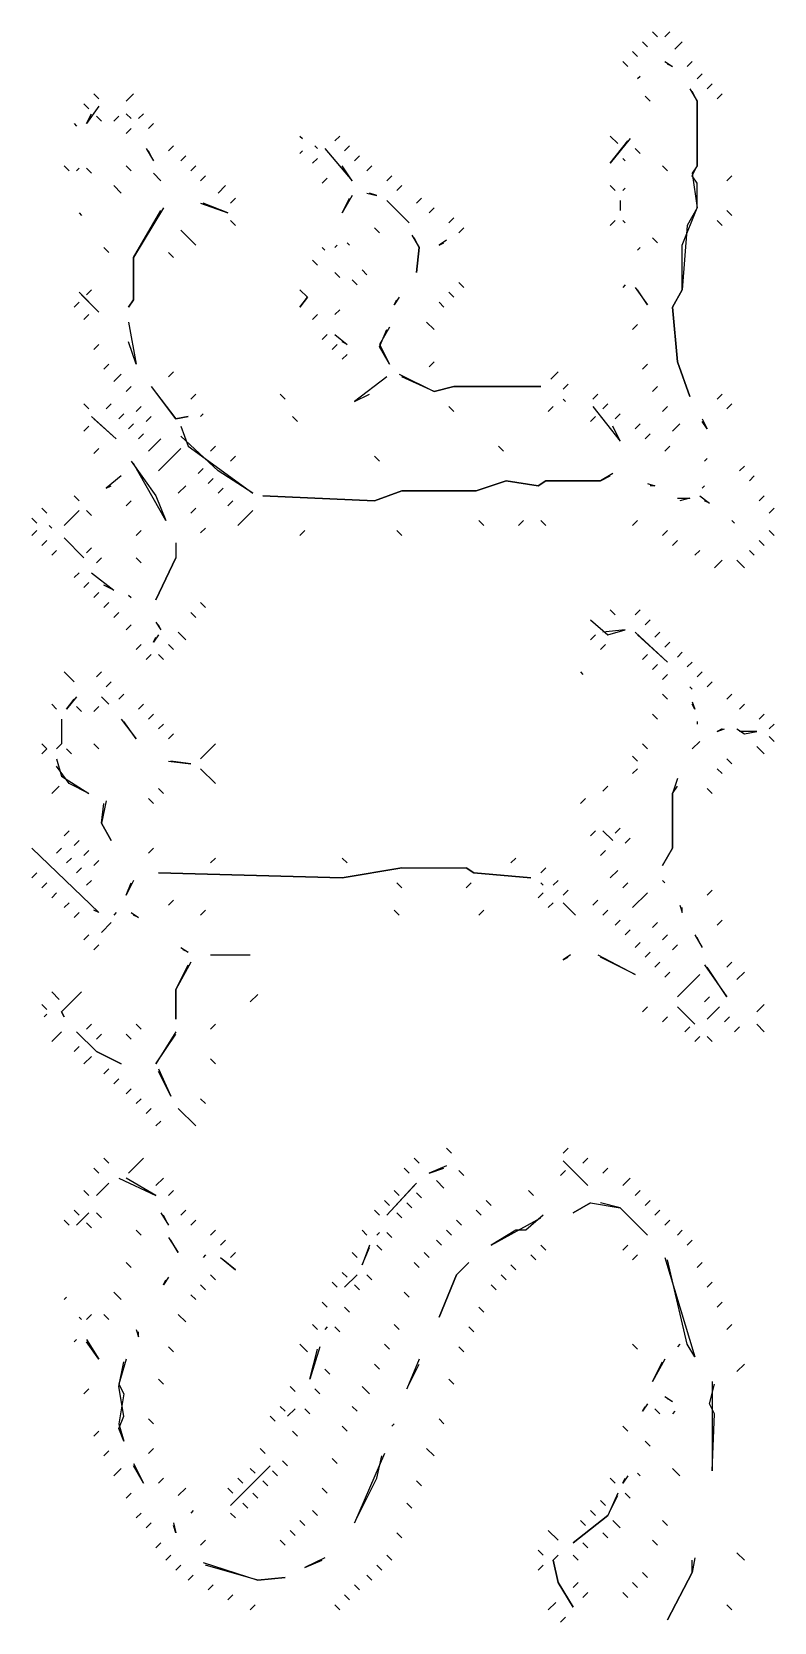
# Model space of a CAD drawing. Extents: x 1 to 2775, y -31 to 2075.
# Drawn here: x 1608.3 to 1658.2, y 1534.2 to 1641 of the extents above; entities that cross this region are included whole.
import ezdxf

# ---------------------------------------------------------------- set-up
doc = ezdxf.new("R2010")
doc.units = 0
doc.layers.add('LINEWORK', color=4, linetype='CONTINUOUS')

msp = doc.modelspace()

# ---------------------------------------------------------------- linework, layer by layer
at = {"layer": 'LINEWORK'}
for points in [[(1650, 1641), (1650.3333, 1640.6667)], [(1651.1667, 1641), (1650.8333, 1640.6667)], [(1649.3333, 1640.3333), (1649.6667, 1640)], [(1652, 1640.3333), (1651.5, 1639.8333)], [(1648, 1639), (1648.3333, 1638.6667)], [(1648.6667, 1639.6667), (1649, 1639.3333)], [(1650.8333, 1639), (1651.3333, 1638.6667), (1651, 1638.8333)], [(1652.6667, 1639), (1652.3333, 1638.6667)], [(1649.1667, 1638), (1649, 1637.8333)], [(1653.3333, 1638.1667), (1653, 1637.8333)], [(1612.5, 1636.8333), (1612.8333, 1636.5)], [(1615.1667, 1636.8333), (1614.6667, 1636.3333)], [(1652.5, 1637.1667), (1653, 1636.3333), (1653, 1632), (1652.6667, 1631.5), (1653, 1629.1667), (1652.3333, 1628), (1652, 1623.6667), (1651.3333, 1622.5), (1651.6667, 1618.8333), (1652.5, 1616.5), (1651.6667, 1618.8333), (1651.3333, 1622.5), (1652, 1623.6667), (1652, 1626.6667), (1653, 1629.1667), (1653, 1630.8333), (1652.6667, 1631.3333), (1653, 1632), (1653, 1636.3333), (1652.6667, 1637)], [(1654, 1637.5), (1653.6667, 1637.1667)], [(1654.6667, 1636.8333), (1654.3333, 1636.5)], [(1611.8333, 1636.1667), (1612.1667, 1635.8333)], [(1612.8333, 1636), (1612, 1634.8333), (1612.3333, 1635.5)], [(1649.5, 1636.6667), (1649.8333, 1636.3333)], [(1611.1667, 1634.8333), (1611.3333, 1634.6667)], [(1612.6667, 1635.3333), (1613, 1635)], [(1614.1667, 1635.3333), (1613.8333, 1635)], [(1614.6667, 1635.5), (1615, 1635.1667)], [(1615.8333, 1635.5), (1615.5, 1635.1667)], [(1616.5, 1634.8333), (1616.1667, 1634.5)], [(1615, 1634.5), (1614.6667, 1634.1667)], [(1626.3333, 1634), (1626.5, 1633.8333)], [(1629, 1634), (1628.6667, 1633.6667)], [(1647.1667, 1634), (1647.6667, 1633.5)], [(1648.5, 1633.8333), (1647.1667, 1632.1667), (1648.3333, 1633.6667)], [(1616, 1633.1667), (1616.5, 1632.3333), (1616.1667, 1633)], [(1617.8333, 1633.3333), (1617.5, 1633)], [(1618.6667, 1632.6667), (1618.3333, 1632.3333)], [(1626.5, 1633), (1626.3333, 1632.8333)], [(1627.5, 1632.5), (1627.1667, 1632.1667)], [(1627.3333, 1633.3333), (1627.5, 1633.1667)], [(1628, 1633.1667), (1629.8333, 1631), (1629.1667, 1632)], [(1629.6667, 1633.3333), (1629.3333, 1633)], [(1630.3333, 1632.6667), (1630, 1632.3333)], [(1648, 1632.5), (1648.1667, 1632.3333)], [(1648.8333, 1633.1667), (1649.1667, 1632.8333)], [(1610.5, 1632), (1610.8333, 1631.6667)], [(1611.5, 1631.8333), (1611.3333, 1631.6667)], [(1612, 1631.8333), (1612.3333, 1631.5)], [(1614.6667, 1632), (1615, 1631.6667)], [(1616.5, 1631.5), (1617, 1631)], [(1619.3333, 1632), (1619, 1631.6667)], [(1631.1667, 1632), (1630.8333, 1631.6667)], [(1650.6667, 1632), (1651, 1631.6667)], [(1613.8333, 1630.6667), (1614.3333, 1630.1667)], [(1620, 1631.3333), (1619.6667, 1631)], [(1621.3333, 1630.6667), (1620.8333, 1630.1667)], [(1628.1667, 1631.1667), (1627.8333, 1630.8333)], [(1632.5, 1631.3333), (1632.1667, 1631)], [(1633.1667, 1630.6667), (1632.8333, 1630.3333)], [(1647.1667, 1630.6667), (1647.5, 1630.3333)], [(1648.1667, 1630.5), (1648, 1630.3333)], [(1655.3333, 1631.3333), (1655, 1631)], [(1619.6667, 1629.5), (1621.5, 1628.8333), (1619.8333, 1629.5)], [(1622, 1629.8333), (1621.6667, 1629.5)], [(1629.8333, 1630), (1629.1667, 1628.8333), (1629.6667, 1629.8333)], [(1630.8333, 1630.1667), (1631.5, 1630), (1631, 1630.1667)], [(1632.1667, 1629.6667), (1633.6667, 1628.1667)], [(1634.5, 1629.8333), (1634.1667, 1629.5)], [(1647.8333, 1629.6667), (1647.8333, 1629)], [(1611.5, 1628.8333), (1611.6667, 1628.6667)], [(1617.1667, 1629.1667), (1615.1667, 1625.8333), (1615.1667, 1623), (1614.8333, 1622.5), (1615.1667, 1623), (1615.1667, 1625.8333), (1617, 1629)], [(1621.6667, 1628.3333), (1622, 1628)], [(1635.3333, 1629.1667), (1635, 1628.8333)], [(1636.6667, 1628.5), (1636.3333, 1628.1667)], [(1647.5, 1628.3333), (1647.1667, 1628)], [(1648, 1628.3333), (1648.1667, 1628.1667)], [(1654.3333, 1628.3333), (1654.6667, 1628)], [(1655, 1629), (1655.3333, 1628.6667)], [(1618.3333, 1627.6667), (1619.3333, 1626.6667)], [(1631.3333, 1627.8333), (1631.6667, 1627.5)], [(1633.8333, 1627.3333), (1634.3333, 1626.5), (1634.1667, 1624.8333), (1634.3333, 1626.5), (1634, 1627.1667)], [(1637.3333, 1627.8333), (1637, 1627.5)], [(1650, 1627.1667), (1650.3333, 1626.8333)], [(1613.1667, 1626.5), (1613.5, 1626.1667)], [(1617.5, 1626.1667), (1617.8333, 1625.8333)], [(1627.8333, 1626.5), (1628, 1626.3333)], [(1628.8333, 1626.6667), (1628.6667, 1626.5)], [(1629.5, 1626.8333), (1629.6667, 1626.6667)], [(1636.1667, 1627), (1635.6667, 1626.6667), (1636, 1626.8333)], [(1649.1667, 1626.5), (1649, 1626.3333)], [(1627.1667, 1625.6667), (1627.5, 1625.3333)], [(1630.5, 1625), (1630.8333, 1624.6667)], [(1628.6667, 1624.8333), (1629, 1624.5)], [(1629.8333, 1624.3333), (1630.1667, 1624)], [(1637, 1624.1667), (1637.3333, 1623.8333)], [(1648.1667, 1624), (1648, 1623.8333)], [(1611.5, 1622.8333), (1611.1667, 1622.5)], [(1611.5, 1623.5), (1612.8333, 1622.1667), (1611.6667, 1623.3333)], [(1612.3333, 1623.6667), (1612, 1623.3333)], [(1626.3333, 1623.6667), (1626.8333, 1623.1667), (1626.3333, 1622.5), (1626.8333, 1623.1667)], [(1633, 1623.1667), (1632.6667, 1622.6667), (1632.8333, 1623)], [(1635.6667, 1622.8333), (1636, 1622.5)], [(1636.3333, 1623.5), (1636.6667, 1623.1667)], [(1648.8333, 1623.8333), (1649.6667, 1622.6667), (1649, 1623.6667)], [(1612.1667, 1622), (1611.8333, 1621.6667)], [(1627.5, 1622), (1627.1667, 1621.6667)], [(1629, 1622.3333), (1628.6667, 1622)], [(1614.8333, 1621.5), (1615.3333, 1618.6667), (1614.8333, 1620.1667)], [(1628.1667, 1620.6667), (1627.8333, 1620.3333)], [(1628.6667, 1620.6667), (1629.5, 1620), (1629.1667, 1620.1667)], [(1632.3333, 1621.1667), (1631.6667, 1620), (1632.3333, 1618.6667), (1631.6667, 1619.8333), (1632.1667, 1621)], [(1634.8333, 1621.5), (1635.3333, 1621)], [(1649, 1621.3333), (1648.6667, 1621)], [(1612.8333, 1620), (1612.5, 1619.6667)], [(1628.8333, 1620), (1628.5, 1619.6667)], [(1613.5, 1618.6667), (1613.1667, 1618.3333)], [(1629.5, 1619.3333), (1629.1667, 1619)], [(1635.3333, 1618.8333), (1635, 1618.5)], [(1649.6667, 1618.6667), (1649.3333, 1618.3333)], [(1614.3333, 1618), (1613.8333, 1617.5)], [(1617.8333, 1618.1667), (1617.5, 1617.8333)], [(1632.1667, 1617.8333), (1630, 1616.1667), (1631, 1616.6667)], [(1633, 1618), (1635.3333, 1616.8333), (1636.6667, 1617.1667), (1642.5, 1617.1667), (1636.6667, 1617.1667), (1635.3333, 1616.8333), (1633.1667, 1617.8333)], [(1643.6667, 1618.1667), (1643.1667, 1617.6667)], [(1615, 1617.1667), (1614.6667, 1616.8333)], [(1616.3333, 1617.1667), (1618, 1615), (1618.8333, 1615.1667), (1618, 1615), (1616.5, 1617)], [(1619.3333, 1616.6667), (1619, 1616.3333)], [(1625, 1616.6667), (1625.3333, 1616.3333)], [(1644.3333, 1617.3333), (1644, 1617)], [(1646.3333, 1616.6667), (1646, 1616.3333)], [(1650.3333, 1617.1667), (1650, 1616.8333)], [(1654.6667, 1616.6667), (1654.3333, 1616.3333)], [(1611.8333, 1616), (1612.1667, 1615.6667)], [(1613.6667, 1616), (1613.3333, 1615.6667)], [(1614.5, 1615.3333), (1614.1667, 1615)], [(1615.6667, 1615.8333), (1615.3333, 1615.5)], [(1619.8333, 1615.3333), (1619.6667, 1615.1667)], [(1636.3333, 1615.8333), (1636.6667, 1615.5)], [(1643.3333, 1615.8333), (1643, 1615.5)], [(1644, 1616.3333), (1644.1667, 1616.1667)], [(1646, 1615.8333), (1647.8333, 1613.5), (1647.3333, 1614.5)], [(1647, 1616), (1646.6667, 1615.6667)], [(1647.8333, 1615.3333), (1647.5, 1615)], [(1651, 1615.8333), (1650.6667, 1615.5)], [(1655.3333, 1616), (1655, 1615.6667)], [(1612.1667, 1614.5), (1611.8333, 1614.1667)], [(1612.3333, 1615.1667), (1614, 1613.6667), (1612.5, 1615)], [(1615.1667, 1614.6667), (1614.8333, 1614.3333)], [(1616.3333, 1615.1667), (1616, 1614.8333)], [(1618.3333, 1614.5), (1618.8333, 1613.1667), (1623.1667, 1610), (1620.8333, 1611.5), (1618.3333, 1613.8333)], [(1625.8333, 1615.1667), (1626.1667, 1614.8333)], [(1646.1667, 1615.1667), (1645.8333, 1614.8333)], [(1649.1667, 1614.6667), (1648.8333, 1614.3333)], [(1651.8333, 1614.6667), (1651.3333, 1614.1667)], [(1653.3333, 1615), (1653.6667, 1614.3333), (1653.3333, 1614.8333)], [(1615.8333, 1614), (1615.5, 1613.6667)], [(1617, 1613.6667), (1616.1667, 1612.8333)], [(1649.8333, 1614), (1649.5, 1613.6667)], [(1612.8333, 1613), (1612.5, 1612.6667)], [(1615, 1612.1667), (1616.6667, 1609.8333), (1617.3333, 1608.1667), (1615.1667, 1612)], [(1618.3333, 1613), (1616.8333, 1611.5)], [(1620.6667, 1613.1667), (1620.3333, 1612.8333)], [(1622, 1612.5), (1621.6667, 1612.1667)], [(1631.3333, 1612.5), (1631.6667, 1612.1667)], [(1639.6667, 1613.1667), (1640, 1612.8333)], [(1651.1667, 1613.1667), (1650.8333, 1612.8333)], [(1653.6667, 1612.3333), (1653.5, 1612.1667)], [(1614.3333, 1611.1667), (1613.3333, 1610.3333), (1613.6667, 1610.5)], [(1619.8333, 1611.6667), (1619.5, 1611.3333)], [(1647.3333, 1611.3333), (1646.5, 1610.8333), (1642.8333, 1610.8333), (1642.3333, 1610.5), (1640.1667, 1610.8333), (1638.1667, 1610.1667), (1633.1667, 1610.1667), (1631.3333, 1609.5), (1623.8333, 1609.8333), (1631.3333, 1609.5), (1633.1667, 1610.1667), (1638.1667, 1610.1667), (1640.1667, 1610.8333), (1642.3333, 1610.5), (1642.8333, 1610.8333), (1646.5, 1610.8333), (1647.1667, 1611.1667)], [(1656.1667, 1611.8333), (1655.8333, 1611.5)], [(1656.8333, 1611.1667), (1656.5, 1610.8333)], [(1618.6667, 1610.5), (1618.1667, 1610)], [(1620.5, 1611), (1620.1667, 1610.6667)], [(1621.1667, 1610.3333), (1620.8333, 1610)], [(1649.6667, 1610.6667), (1650.1667, 1610.5), (1649.8333, 1610.5)], [(1653.5, 1610.5), (1653.3333, 1610.3333)], [(1609, 1609), (1609.3333, 1608.6667)], [(1611.1667, 1609.8333), (1611.5, 1609.5)], [(1615, 1609.5), (1614.6667, 1609.1667)], [(1619.3333, 1609), (1619, 1608.6667)], [(1621.8333, 1609.5), (1621.5, 1609.1667)], [(1651.6667, 1609.6667), (1652.5, 1609.6667), (1651.8333, 1609.5)], [(1653.1667, 1609.8333), (1653.8333, 1609.3333), (1653.5, 1609.5)], [(1657.5, 1609.8333), (1657.1667, 1609.5)], [(1658.1667, 1609), (1657.8333, 1608.6667)], [(1608.3333, 1608.3333), (1608.6667, 1608)], [(1611.5, 1608.8333), (1610.5, 1607.8333)], [(1612, 1608.8333), (1612.3333, 1608.5)], [(1623.1667, 1608.8333), (1622.1667, 1607.8333)], [(1638.3333, 1608.1667), (1638.6667, 1607.8333)], [(1641.3333, 1608.1667), (1641, 1607.8333)], [(1642.5, 1608.1667), (1642.8333, 1607.8333)], [(1649, 1608.1667), (1648.6667, 1607.8333)], [(1655.3333, 1608.1667), (1655.5, 1608)], [(1608.6667, 1607.5), (1608.3333, 1607.1667)], [(1609.3333, 1606.8333), (1609, 1606.5)], [(1609.5, 1607.8333), (1609.6667, 1607.6667)], [(1610.5, 1607), (1611.8333, 1605.6667)], [(1615.6667, 1607.5), (1615.3333, 1607.1667)], [(1620, 1607.6667), (1619.6667, 1607.3333)], [(1626.6667, 1607.5), (1626.3333, 1607.1667)], [(1632.8333, 1607.5), (1633.1667, 1607.1667)], [(1651, 1607.5), (1650.6667, 1607.1667)], [(1651.6667, 1606.8333), (1651.3333, 1606.5)], [(1657.1667, 1606.8333), (1657.5, 1606.5)], [(1657.8333, 1607.5), (1658.1667, 1607.1667)], [(1610, 1606.1667), (1609.6667, 1605.8333)], [(1612.3333, 1606.3333), (1612, 1606)], [(1618, 1606.6667), (1618, 1605.6667), (1616.6667, 1602.8333), (1618, 1605.6667)], [(1653.1667, 1606.1667), (1652.8333, 1605.8333)], [(1656.5, 1606.1667), (1656.8333, 1605.8333)], [(1611.5, 1604.6667), (1611.1667, 1604.3333)], [(1612.3333, 1604.6667), (1613.8333, 1603.5), (1613.1667, 1603.8333)], [(1613, 1605.6667), (1612.6667, 1605.3333)], [(1615.3333, 1605.6667), (1615.6667, 1605.3333)], [(1654.6667, 1605.5), (1654.1667, 1605)], [(1655.6667, 1605.5), (1656.1667, 1605)], [(1612.1667, 1604), (1611.8333, 1603.6667)], [(1612.8333, 1603.3333), (1612.5, 1603)], [(1613.5, 1602.6667), (1613.1667, 1602.3333)], [(1614.8333, 1603.1667), (1615, 1603)], [(1619.6667, 1602.6667), (1620, 1602.3333)], [(1614.1667, 1602), (1613.8333, 1601.6667)], [(1619, 1602), (1619.3333, 1601.6667)], [(1645.8333, 1601.5), (1647, 1600.5), (1648.1667, 1600.8333), (1646.6667, 1600.6667)], [(1647.1667, 1602.1667), (1647.5, 1601.8333)], [(1649.1667, 1602.1667), (1648.8333, 1601.8333)], [(1649.8333, 1601.5), (1649.5, 1601.1667)], [(1615, 1601.1667), (1614.6667, 1600.8333)], [(1616.8333, 1600.5), (1616.5, 1600), (1616.6667, 1600.3333)], [(1616.6667, 1601.3333), (1617, 1600.8333), (1616.8333, 1601.1667)], [(1618.1667, 1600.6667), (1618.6667, 1600.1667)], [(1646.1667, 1600.5), (1645.8333, 1600.1667)], [(1648.8333, 1600.6667), (1651, 1598.6667), (1649, 1600.5)], [(1650.5, 1600.6667), (1650.1667, 1600.3333)], [(1615.6667, 1599.8333), (1615.3333, 1599.5)], [(1617.5, 1599.8333), (1617.8333, 1599.5)], [(1646.8333, 1599.8333), (1646.5, 1599.5)], [(1651.1667, 1600), (1650.8333, 1599.6667)], [(1652, 1599.3333), (1651.6667, 1599)], [(1616.3333, 1599.1667), (1616, 1598.8333)], [(1616.8333, 1599.1667), (1617.1667, 1598.8333)], [(1649.6667, 1599.1667), (1649.3333, 1598.8333)], [(1650.3333, 1598.5), (1650, 1598.1667)], [(1652.6667, 1598.6667), (1652.3333, 1598.3333)], [(1610.5, 1598), (1611.1667, 1597.3333)], [(1613, 1598), (1612.6667, 1597.6667)], [(1613.6667, 1597.3333), (1613.3333, 1597)], [(1645.1667, 1598), (1645.3333, 1597.8333)], [(1651, 1597.8333), (1650.6667, 1597.5)], [(1653.3333, 1598), (1653, 1597.6667)], [(1654, 1597.3333), (1653.6667, 1597)], [(1611.3333, 1596.3333), (1610.6667, 1595.5), (1611.1667, 1596.1667)], [(1613, 1596.3333), (1613.5, 1595.8333)], [(1614.5, 1596.5), (1614.1667, 1596.1667)], [(1650.6667, 1596.5), (1651, 1596.1667)], [(1652.5, 1597), (1652.6667, 1596.8333)], [(1655.3333, 1596.5), (1655, 1596.1667)], [(1609.6667, 1595.8333), (1610, 1595.5)], [(1611.3333, 1595.6667), (1611.6667, 1595.3333)], [(1612.8333, 1595.6667), (1612.5, 1595.3333)], [(1615.8333, 1595.8333), (1615.5, 1595.5)], [(1616.5, 1595.1667), (1616.1667, 1594.8333)], [(1650, 1595.1667), (1650.3333, 1594.8333)], [(1652.6667, 1596), (1652.8333, 1595.5), (1652.6667, 1595.8333)], [(1656.1667, 1595.8333), (1655.8333, 1595.5)], [(1657.5, 1595.1667), (1657.1667, 1594.8333)], [(1610.3333, 1594.8333), (1610.3333, 1593.1667), (1610, 1592.8333), (1610.3333, 1593.1667)], [(1614.3333, 1594.8333), (1615.3333, 1593.5), (1614.5, 1594.6667)], [(1617.1667, 1594.5), (1616.8333, 1594.1667)], [(1653, 1594.6667), (1653, 1594.5)], [(1654.6667, 1594.1667), (1654.3333, 1594), (1654.8333, 1594.1667)], [(1655.6667, 1594.1667), (1656.1667, 1593.8333), (1657, 1594), (1655.8333, 1594)], [(1658.1667, 1594.5), (1657.8333, 1594.1667)], [(1609, 1593.1667), (1609.3333, 1592.8333), (1609, 1592.5), (1609.3333, 1592.8333)], [(1612.5, 1593.1667), (1612.8333, 1592.8333)], [(1617.8333, 1593.8333), (1617.5, 1593.5)], [(1620.6667, 1593.1667), (1619.6667, 1592.1667)], [(1649.3333, 1593.1667), (1649.6667, 1592.8333)], [(1653.1667, 1593.3333), (1652.6667, 1592.8333)], [(1657, 1593), (1657.5, 1592.5)], [(1657.8333, 1593.6667), (1658.1667, 1593.3333)], [(1610, 1592.1667), (1610.3333, 1591), (1612.1667, 1589.8333), (1610.8333, 1590.5), (1610, 1591.6667)], [(1610.6667, 1592.8333), (1611, 1592.5)], [(1617.5, 1592), (1619, 1591.8333), (1617.6667, 1592)], [(1648.6667, 1592.3333), (1649, 1592)], [(1655, 1592.1667), (1655.3333, 1591.8333)], [(1619.6667, 1591.5), (1620.6667, 1590.5)], [(1649, 1591.5), (1648.6667, 1591.1667)], [(1651.6667, 1590.8333), (1651.3333, 1589.8333), (1651.3333, 1586.1667), (1650.6667, 1585), (1651.3333, 1586.1667), (1651.3333, 1589.8333), (1651.6667, 1590.3333)], [(1654.3333, 1591.5), (1654.6667, 1591.1667)], [(1610.1667, 1590.3333), (1609.6667, 1589.8333)], [(1616.8333, 1590.1667), (1617.1667, 1589.8333)], [(1647, 1590.3333), (1646.6667, 1590)], [(1653.6667, 1590.1667), (1654, 1589.8333)], [(1613.3333, 1589.3333), (1613, 1587.8333), (1613.6667, 1586.6667), (1613, 1587.8333), (1613.1667, 1589.1667)], [(1616.1667, 1589.5), (1616.5, 1589.1667)], [(1645.5, 1589.5), (1645.1667, 1589.1667)], [(1610.8333, 1587.3333), (1610.5, 1587)], [(1611.5, 1586.6667), (1611.1667, 1586.3333)], [(1646.1667, 1587.3333), (1645.8333, 1587)], [(1646.6667, 1587.3333), (1647.3333, 1586.6667)], [(1647.8333, 1587.5), (1647.5, 1587.1667)], [(1648.5, 1586.8333), (1648.1667, 1586.5)], [(1608.3333, 1586.1667), (1612.8333, 1581.8333), (1612.5, 1582)], [(1610.3333, 1586.1667), (1610, 1585.8333)], [(1611, 1585.5), (1610.6667, 1585.1667)], [(1612.1667, 1586), (1611.8333, 1585.6667)], [(1616.5, 1586.1667), (1616.1667, 1585.8333)], [(1620.6667, 1585.5), (1620.3333, 1585.1667)], [(1629.1667, 1585.5), (1629.5, 1585.1667)], [(1640.8333, 1585.5), (1640.5, 1585.1667)], [(1646.8333, 1586), (1646.5, 1585.6667)], [(1608.6667, 1584.5), (1608.3333, 1584.1667)], [(1611.6667, 1584.8333), (1611.3333, 1584.5)], [(1612.8333, 1585.3333), (1612.5, 1585)], [(1633.1667, 1584.8333), (1629.1667, 1584.1667), (1616.8333, 1584.5), (1629.1667, 1584.1667), (1633.1667, 1584.8333), (1637.5, 1584.8333), (1638, 1584.5), (1641.8333, 1584.1667), (1638, 1584.5), (1637.5, 1584.8333)], [(1642.8333, 1584.8333), (1642.5, 1584.5)], [(1647.6667, 1584.6667), (1647.1667, 1584.1667)], [(1609.3333, 1583.8333), (1609, 1583.5)], [(1612.3333, 1584), (1612, 1583.6667)], [(1615.1667, 1584), (1614.6667, 1583), (1615, 1583.8333)], [(1632.8333, 1583.8333), (1633.1667, 1583.5)], [(1637.8333, 1583.8333), (1637.5, 1583.5)], [(1642.5, 1583.8333), (1642.6667, 1583.6667)], [(1643.6667, 1584), (1643.3333, 1583.6667)], [(1644.3333, 1583.3333), (1644, 1583)], [(1648.3333, 1583.8333), (1648, 1583.5)], [(1650.6667, 1584), (1650.8333, 1583.8333)], [(1654, 1583.3333), (1653.6667, 1583)], [(1610, 1583.1667), (1609.6667, 1582.8333)], [(1610.8333, 1582.5), (1610.5, 1582.1667)], [(1617.8333, 1582.6667), (1617.5, 1582.3333)], [(1642.6667, 1583.1667), (1642.3333, 1582.8333)], [(1643.3333, 1582.5), (1643, 1582.1667)], [(1644, 1582.5), (1644.8333, 1581.6667)], [(1646.3333, 1582.6667), (1646, 1582.3333)], [(1649.6667, 1583.1667), (1648.6667, 1582.1667)], [(1651.8333, 1582.3333), (1652, 1581.8333), (1652, 1582.1667)], [(1611.5, 1581.8333), (1611.1667, 1581.5)], [(1613.6667, 1581.1667), (1613, 1580.5)], [(1614, 1581.8333), (1613.8333, 1581.6667)], [(1615, 1581.8333), (1615.5, 1581.5), (1615.1667, 1581.6667)], [(1620, 1582), (1619.6667, 1581.6667)], [(1632.6667, 1582), (1633, 1581.6667)], [(1638.6667, 1582), (1638.3333, 1581.6667)], [(1647, 1582), (1646.6667, 1581.6667)], [(1647.8333, 1581.3333), (1647.5, 1581)], [(1650.3333, 1581.1667), (1650, 1580.8333)], [(1654.6667, 1581.3333), (1654.3333, 1581)], [(1612.1667, 1580.3333), (1611.8333, 1580)], [(1648.5, 1580.6667), (1648.1667, 1580.3333)], [(1651, 1580.3333), (1650.6667, 1580)], [(1652.8333, 1580.3333), (1653.3333, 1579.5), (1653, 1580.1667)], [(1612.8333, 1579.6667), (1612.5, 1579.3333)], [(1618.3333, 1579.5), (1618.8333, 1579.1667), (1618.5, 1579.3333)], [(1620.3333, 1579), (1623, 1579)], [(1644.5, 1579), (1644, 1578.6667), (1644.3333, 1578.8333)], [(1646.3333, 1579), (1648.8333, 1577.6667), (1646.5, 1578.8333)], [(1649.1667, 1579.8333), (1648.8333, 1579.5)], [(1649.8333, 1579.1667), (1649.5, 1578.8333)], [(1651.6667, 1579.6667), (1651.3333, 1579.3333)], [(1619, 1578.5), (1618, 1576.6667), (1618, 1574.6667), (1618, 1576.6667), (1618.8333, 1578.3333)], [(1650.5, 1578.5), (1650.1667, 1578.1667)], [(1653.5, 1578.3333), (1655, 1576.1667), (1653.6667, 1578.1667)], [(1655.3333, 1578.5), (1655, 1578.1667)], [(1651.1667, 1577.8333), (1650.8333, 1577.5)], [(1653.1667, 1577.6667), (1651.6667, 1576.1667)], [(1656.1667, 1577.8333), (1655.6667, 1577.3333)], [(1609.6667, 1576.5), (1610.1667, 1576)], [(1611.6667, 1576.5), (1610.3333, 1575.1667), (1610.5, 1574.8333), (1610.3333, 1575.1667)], [(1623.5, 1576.3333), (1623, 1575.8333)], [(1653.8333, 1576.1667), (1653.5, 1575.8333)], [(1609, 1575.6667), (1609.3333, 1575.3333)], [(1609.3333, 1575), (1609.1667, 1574.8333)], [(1649.6667, 1575.5), (1649.3333, 1575.1667)], [(1651, 1574.8333), (1650.6667, 1574.5)], [(1651.6667, 1575.5), (1652.8333, 1574.3333)], [(1654.5, 1575.5), (1653.6667, 1574.6667)], [(1655.1667, 1574.8333), (1654.8333, 1574.5)], [(1657.5, 1575.6667), (1657, 1575.1667)], [(1610.3333, 1573.8333), (1609.6667, 1573.1667)], [(1611.3333, 1573.8333), (1612.6667, 1572.5), (1614.3333, 1571.6667), (1612.6667, 1572.5)], [(1612.3333, 1574.3333), (1612, 1574)], [(1613, 1573.6667), (1612.6667, 1573.3333)], [(1614.6667, 1573.6667), (1615, 1573.3333)], [(1615.3333, 1574.3333), (1615.6667, 1574)], [(1618, 1573.8333), (1616.6667, 1571.6667), (1618, 1573.6667)], [(1620.6667, 1574.3333), (1620.3333, 1574)], [(1652.5, 1574.1667), (1652.1667, 1573.8333)], [(1655.8333, 1574.1667), (1655.5, 1573.8333)], [(1657, 1574.3333), (1657.5, 1573.8333)], [(1611.5, 1572.8333), (1611.1667, 1572.5)], [(1653.1667, 1573.5), (1652.8333, 1573.1667)], [(1653.6667, 1573.5), (1654, 1573.1667)], [(1612.3333, 1572.1667), (1611.8333, 1571.6667)], [(1620.3333, 1572), (1620.6667, 1571.6667)], [(1613.5, 1571.3333), (1613.1667, 1571)], [(1614.1667, 1570.6667), (1613.8333, 1570.3333)], [(1616.8333, 1571.3333), (1617.6667, 1569.5), (1616.8333, 1571.1667)], [(1615, 1570), (1614.6667, 1569.6667)], [(1615.6667, 1569.3333), (1615.3333, 1569)], [(1616.3333, 1568.6667), (1616, 1568.3333)], [(1618.1667, 1568.6667), (1619.3333, 1567.5)], [(1619.6667, 1569.3333), (1620, 1569)], [(1617, 1567.8333), (1616.6667, 1567.5)], [(1613.1667, 1565.3333), (1613.5, 1565)], [(1615.8333, 1565.3333), (1614.8333, 1564.3333)], [(1634, 1565.3333), (1634.3333, 1565)], [(1636.1667, 1566), (1636.5, 1565.6667)], [(1644.3333, 1566), (1644, 1565.6667)], [(1644, 1565.1667), (1645.6667, 1563.5), (1644.5, 1564.6667)], [(1645.6667, 1565.3333), (1645.3333, 1565)], [(1612.5, 1564.6667), (1612.8333, 1564.3333)], [(1633.3333, 1564.6667), (1633.6667, 1564.3333)], [(1636.1667, 1564.8333), (1635, 1564.3333), (1636, 1564.6667)], [(1637, 1564.5), (1637.3333, 1564.1667)], [(1644.1667, 1564.5), (1643.8333, 1564.1667)], [(1647, 1564.6667), (1646.6667, 1564.3333)], [(1611.8333, 1563.1667), (1612.1667, 1562.8333)], [(1613.5, 1563.6667), (1612.6667, 1562.8333)], [(1614.1667, 1564), (1616.6667, 1562.8333), (1614.6667, 1564)], [(1617.1667, 1564), (1616.6667, 1563.5)], [(1617.8333, 1563.1667), (1617.5, 1562.8333)], [(1634.1667, 1563.6667), (1632.1667, 1561.5), (1634, 1563.5)], [(1632.6667, 1563.1667), (1633, 1562.8333)], [(1634.1667, 1563), (1634.5, 1562.6667)], [(1635.5, 1563.8333), (1636, 1563.3333)], [(1641.6667, 1563.1667), (1642, 1562.8333)], [(1648.5, 1564), (1648, 1563.5)], [(1649.1667, 1563.1667), (1648.8333, 1562.8333)], [(1632, 1562.5), (1632.3333, 1562.1667)], [(1633.5, 1562.3333), (1633.8333, 1562)], [(1638.8333, 1562.5), (1639.1667, 1562.1667)], [(1645.8333, 1562.3333), (1644.6667, 1561.6667), (1645.8333, 1562.3333), (1647.8333, 1562), (1649.6667, 1560.1667), (1647.8333, 1562), (1646.5, 1562.3333)], [(1649.8333, 1562.5), (1649.5, 1562.1667)], [(1610.5, 1561.1667), (1610.8333, 1560.8333)], [(1611.1667, 1561.8333), (1611.5, 1561.5)], [(1612.1667, 1561.6667), (1611.3333, 1560.8333)], [(1612, 1561), (1612.3333, 1560.6667)], [(1612.6667, 1561.6667), (1613, 1561.3333)], [(1617, 1561.6667), (1617.5, 1560.8333), (1617.1667, 1561.5)], [(1618.6667, 1561.8333), (1618.3333, 1561.5)], [(1619.3333, 1561.1667), (1619, 1560.8333)], [(1631.3333, 1561.8333), (1631.6667, 1561.5)], [(1632.8333, 1561.6667), (1633.1667, 1561.3333)], [(1636.8333, 1561.1667), (1637.1667, 1560.8333)], [(1638.1667, 1561.8333), (1638.5, 1561.5)], [(1642.6667, 1561.5), (1641.5, 1560.5), (1640.8333, 1560.5), (1639.1667, 1559.5), (1642.5, 1561.3333)], [(1650.5, 1561.8333), (1650.1667, 1561.5)], [(1651.1667, 1561.1667), (1650.8333, 1560.8333)], [(1615.3333, 1560.5), (1615.6667, 1560.1667)], [(1617.5, 1560), (1618.1667, 1559), (1617.6667, 1559.8333)], [(1620.6667, 1560.5), (1620.3333, 1560.1667)], [(1621.3333, 1559.8333), (1621, 1559.5)], [(1630.5, 1560.5), (1630.8333, 1560.1667)], [(1631.6667, 1560.3333), (1631.5, 1560.1667)], [(1632.1667, 1560.3333), (1632.5, 1560)], [(1635.5, 1559.8333), (1635.8333, 1559.5)], [(1636.1667, 1560.5), (1636.5, 1560.1667)], [(1652, 1560.5), (1651.6667, 1560.1667)], [(1652.6667, 1559.8333), (1652.3333, 1559.5)], [(1620, 1558.8333), (1619.8333, 1558.6667)], [(1622, 1559), (1621.6667, 1558.6667)], [(1629.8333, 1559), (1630.1667, 1558.6667)], [(1631, 1559.5), (1630.5, 1558.1667), (1631, 1559.3333)], [(1631.5, 1559.5), (1631.8333, 1559.1667)], [(1634.6667, 1559), (1635, 1558.6667)], [(1641.8333, 1558.8333), (1642.1667, 1558.5)], [(1642.5, 1559.5), (1642.8333, 1559.1667)], [(1648.3333, 1559.5), (1648, 1559.1667)], [(1649, 1558.8333), (1648.6667, 1558.5)], [(1614.6667, 1558.3333), (1615, 1558)], [(1621, 1558.6667), (1622, 1557.8333), (1621.1667, 1558.5)], [(1629.1667, 1557.6667), (1629.5, 1557.3333)], [(1634, 1558.3333), (1634.3333, 1558)], [(1637.6667, 1558.3333), (1636.8333, 1557.5), (1635.6667, 1554.6667), (1636.8333, 1557.5)], [(1640.5, 1558.1667), (1640.8333, 1557.8333)], [(1650.8333, 1558.6667), (1652.8333, 1552), (1652.3333, 1552.8333), (1651, 1558.5)], [(1653.3333, 1558.3333), (1653, 1558)], [(1617.5, 1557.3333), (1617.1667, 1556.8333), (1617.3333, 1557.1667)], [(1619.6667, 1556.8333), (1620, 1556.5)], [(1620.3333, 1557.5), (1620.6667, 1557.1667)], [(1628.5, 1557), (1628.8333, 1556.6667)], [(1630.1667, 1557.5), (1629.3333, 1556.6667)], [(1630, 1556.8333), (1630.3333, 1556.5)], [(1630.8333, 1557.5), (1631.1667, 1557.1667)], [(1639.1667, 1556.8333), (1639.5, 1556.5)], [(1639.8333, 1557.5), (1640.1667, 1557.1667)], [(1654, 1557), (1653.6667, 1556.6667)], [(1610.6667, 1556), (1610.5, 1555.8333)], [(1613.8333, 1556.3333), (1614.3333, 1555.8333)], [(1619, 1556.1667), (1619.3333, 1555.8333)], [(1627.8333, 1555.6667), (1628.1667, 1555.3333)], [(1633.3333, 1556.3333), (1633.6667, 1556)], [(1654.6667, 1555.6667), (1654.3333, 1555.3333)], [(1611.5, 1554.6667), (1611.6667, 1554.5)], [(1612.3333, 1554.8333), (1612, 1554.5)], [(1613.1667, 1554.8333), (1613.5, 1554.5)], [(1618.1667, 1554.8333), (1618.6667, 1554.3333)], [(1629.3333, 1555.3333), (1629.6667, 1555)], [(1638.3333, 1555.3333), (1638.6667, 1555)], [(1615.3333, 1553.8333), (1615.5, 1553.3333), (1615.5, 1553.6667)], [(1627.1667, 1554.1667), (1627.5, 1553.8333)], [(1628.1667, 1554), (1628, 1553.8333)], [(1628.6667, 1554), (1629, 1553.6667)], [(1632.6667, 1554.1667), (1633, 1553.8333)], [(1637.6667, 1554), (1638, 1553.6667)], [(1655.3333, 1554.1667), (1655, 1553.8333)], [(1611.3333, 1553.1667), (1611.1667, 1553)], [(1612, 1553.1667), (1612.8333, 1551.8333), (1612, 1553)], [(1617.5, 1552.6667), (1617.8333, 1552.3333)], [(1626.3333, 1552.8333), (1626.8333, 1552.3333)], [(1627.6667, 1552.6667), (1627, 1550.5), (1627.5, 1552.5)], [(1632, 1552.8333), (1632.3333, 1552.5)], [(1637, 1552.6667), (1637.3333, 1552.3333)], [(1648.6667, 1552.8333), (1649, 1552.5)], [(1651.8333, 1552.8333), (1651.6667, 1552.6667)], [(1614.6667, 1551.8333), (1614.1667, 1550.1667), (1614.5, 1549.5), (1614.1667, 1547.5), (1614.5, 1546.3333), (1614.1667, 1547.1667), (1614.5, 1548), (1614.1667, 1550), (1614.5, 1551.6667)], [(1631.3333, 1551.5), (1631.6667, 1551.1667)], [(1634.3333, 1551.8333), (1633.5, 1549.8333), (1634.3333, 1551.5)], [(1650.8333, 1551.8333), (1650, 1550.3333), (1650.6667, 1551.6667)], [(1656.1667, 1551.5), (1655.6667, 1551)], [(1616.8333, 1550.5), (1617.1667, 1550.1667)], [(1628, 1551.1667), (1628.3333, 1550.8333)], [(1636.3333, 1550.5), (1636.6667, 1550.1667)], [(1654, 1550.3333), (1654, 1544.3333), (1654.1667, 1548.1667), (1653.8333, 1548.8333), (1654.1667, 1550.1667)], [(1612.1667, 1549.8333), (1611.8333, 1549.5)], [(1625.6667, 1550), (1626, 1549.6667)], [(1627.3333, 1549.8333), (1627.6667, 1549.5)], [(1630.5, 1550), (1631, 1549.5)], [(1650.8333, 1549.3333), (1651.3333, 1549), (1651, 1549.1667)], [(1625, 1548.6667), (1625.3333, 1548.3333)], [(1626, 1548.5), (1625.5, 1548)], [(1626.6667, 1548.5), (1627, 1548.1667)], [(1629.8333, 1548.6667), (1630.1667, 1548.3333)], [(1649.6667, 1548.8333), (1649.3333, 1548.3333), (1649.5, 1548.6667)], [(1650.1667, 1548.5), (1650.5, 1548.1667)], [(1651.5, 1548.3333), (1651.3333, 1548.1667)], [(1612.8333, 1547), (1612.5, 1546.6667)], [(1616.1667, 1547.8333), (1616.5, 1547.5)], [(1624.3333, 1548), (1624.6667, 1547.6667)], [(1625.8333, 1547), (1626.1667, 1546.6667)], [(1629.1667, 1547.3333), (1629.5, 1547)], [(1632.6667, 1547.5), (1632.5, 1547.3333)], [(1635.6667, 1547.8333), (1636, 1547.5)], [(1648, 1547.3333), (1648.3333, 1547)], [(1649.5, 1546.3333), (1649.8333, 1546)], [(1613.5, 1545.6667), (1613.1667, 1545.3333)], [(1615.1667, 1544.8333), (1615.8333, 1543.5), (1615.1667, 1544.6667)], [(1616.5, 1545.8333), (1616.1667, 1545.5)], [(1623.6667, 1545.8333), (1624, 1545.5)], [(1625.1667, 1545), (1625.5, 1544.6667)], [(1628.5, 1545.1667), (1628.8333, 1544.8333)], [(1632, 1545.5), (1630, 1540.8333), (1631.5, 1543.8333), (1631.8333, 1545.3333)], [(1634.8333, 1545.8333), (1635.3333, 1545.3333)], [(1614.3333, 1544.5), (1613.8333, 1544)], [(1617.1667, 1543.8333), (1616.8333, 1543.5)], [(1624.3333, 1544.6667), (1621.6667, 1542)], [(1622.1667, 1543.8333), (1622.5, 1543.5)], [(1623, 1544.5), (1623.3333, 1544.1667)], [(1624.5, 1544.3333), (1624.8333, 1544)], [(1647.1667, 1543.8333), (1647.5, 1543.5)], [(1648.3333, 1544), (1648, 1543.5), (1648.1667, 1543.8333)], [(1649, 1544.1667), (1649.1667, 1544)], [(1651.3333, 1544.5), (1651.8333, 1544)], [(1615, 1542.8333), (1614.6667, 1542.5)], [(1618.6667, 1543.1667), (1618.1667, 1542.6667)], [(1621.5, 1543.1667), (1621.8333, 1542.8333)], [(1623.1667, 1542.8333), (1623.5, 1542.5)], [(1623.8333, 1543.6667), (1624.1667, 1543.3333)], [(1627.8333, 1543.1667), (1628.1667, 1542.8333)], [(1634.1667, 1543.6667), (1634.5, 1543.3333)], [(1647.6667, 1542.8333), (1647, 1541.3333), (1644.6667, 1539.5), (1647, 1541.3333), (1647.6667, 1542.6667)], [(1648.1667, 1542.8333), (1648.5, 1542.5)], [(1619.1667, 1541.6667), (1619, 1541.5)], [(1622.5, 1542.1667), (1622.8333, 1541.8333)], [(1627.1667, 1541.6667), (1627.5, 1541.3333)], [(1633.5, 1542.1667), (1633.8333, 1541.8333)], [(1645.8333, 1541.6667), (1646.1667, 1541.3333)], [(1646.5, 1542.3333), (1646.8333, 1542)], [(1615.6667, 1541.5), (1615.3333, 1541.1667)], [(1616.3333, 1540.8333), (1616, 1540.5)], [(1617.8333, 1540.8333), (1618, 1540.1667), (1617.8333, 1540.6667)], [(1621.6667, 1541.5), (1622, 1541.1667)], [(1626.3333, 1541), (1626.6667, 1540.6667)], [(1645.1667, 1541), (1645.5, 1540.6667)], [(1647.3333, 1541), (1647.8333, 1540.5)], [(1650.6667, 1541), (1651, 1540.6667)], [(1617, 1539.5), (1616.6667, 1539.1667)], [(1620, 1539.6667), (1619.6667, 1539.3333)], [(1625, 1539.6667), (1625.3333, 1539.3333)], [(1625.6667, 1540.3333), (1626, 1540)], [(1632.8333, 1540.1667), (1633.1667, 1539.8333)], [(1643, 1540.3333), (1643.6667, 1539.6667)], [(1645.3333, 1539.5), (1645.6667, 1539.1667)], [(1646.6667, 1540.1667), (1647, 1539.8333)], [(1650, 1539.6667), (1650.3333, 1539.3333)], [(1617.6667, 1538.6667), (1617.3333, 1538.3333)], [(1628, 1538.5), (1626.6667, 1537.8333), (1627.8333, 1538.3333)], [(1632.1667, 1538.6667), (1632.5, 1538.3333)], [(1642.3333, 1539), (1642.6667, 1538.6667)], [(1643.6667, 1538.6667), (1643.3333, 1538.3333), (1643.6667, 1536.8333), (1644.6667, 1535.1667), (1643.6667, 1536.8333), (1643.3333, 1538.3333)], [(1644.6667, 1538.6667), (1645, 1538.3333)], [(1652.8333, 1538.5), (1652.6667, 1537.5), (1651, 1534.3333), (1652.6667, 1537.5), (1652.6667, 1538.3333)], [(1655.6667, 1538.8333), (1656.1667, 1538.3333)], [(1618.3333, 1538), (1618, 1537.6667)], [(1619.1667, 1537.3333), (1618.8333, 1537)], [(1619.8333, 1538.1667), (1623.5, 1537), (1625.3333, 1537.1667), (1623.5, 1537), (1620, 1538)], [(1630.8333, 1537.3333), (1631.1667, 1537)], [(1631.5, 1538), (1631.8333, 1537.6667)], [(1642.6667, 1538), (1642.3333, 1537.6667)], [(1649.3333, 1537.5), (1649.6667, 1537.1667)], [(1620.5, 1536.6667), (1620.1667, 1536.3333)], [(1630, 1536.6667), (1630.3333, 1536.3333)], [(1645, 1536.8333), (1644.6667, 1536.5)], [(1648.6667, 1536.8333), (1649, 1536.5)], [(1621.8333, 1536), (1621.5, 1535.6667)], [(1623.3333, 1535.3333), (1623, 1535)], [(1628.6667, 1535.3333), (1629, 1535)], [(1629.3333, 1536), (1629.6667, 1535.6667)], [(1643.5, 1535.5), (1643, 1535)], [(1645.6667, 1536.1667), (1645.3333, 1535.8333)], [(1648, 1536.1667), (1648.3333, 1535.8333)], [(1655, 1535.3333), (1655.3333, 1535)], [(1644.1667, 1534.5), (1643.8333, 1534.1667)]]:
    msp.add_lwpolyline(points, dxfattribs=at)

doc.saveas('drawing.dxf')
